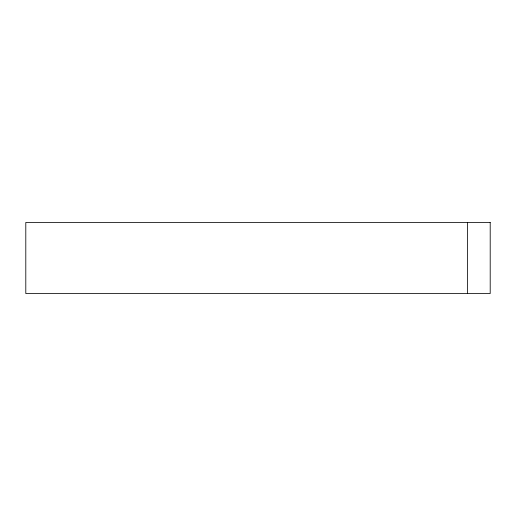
<?xml version="1.0" encoding="UTF-8"?>
<svg xmlns="http://www.w3.org/2000/svg" width="516" height="516" viewBox="0 0 516 516"><rect width="100%" height="100%" fill="white"/><g stroke="black" fill="none" stroke-linecap="round" stroke-linejoin="round"><path stroke-width="0.77" d="M467.599 222.46L467.599 293.54M490.2 222.46L25.8 222.46L25.8 293.54L490.2 293.54L490.2 222.46"/></g></svg>
